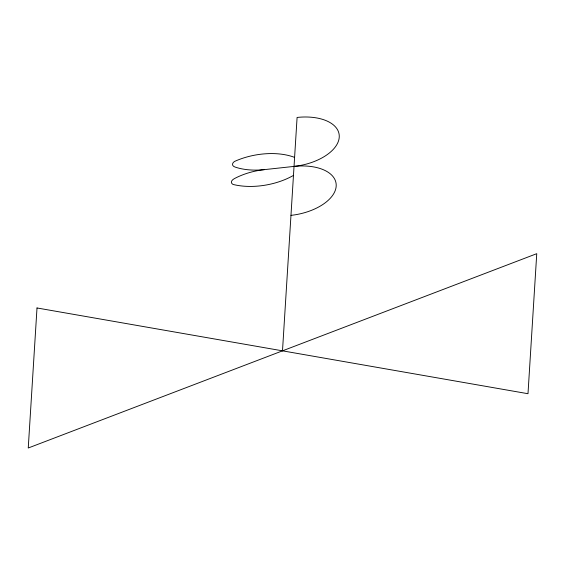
<?xml version="1.0" encoding="UTF-8"?>
<svg xmlns="http://www.w3.org/2000/svg" width="565" height="565" viewBox="0 0 565 565"><rect width="100%" height="100%" fill="white"/><g stroke="black" fill="none" stroke-linecap="round" stroke-linejoin="round"><path stroke-width="0.85" d="M282.5 350.837L297.091 117.442A44.218 24.02 -10.4 0 1 339.24 137.182A44.218 24.02 -10.4 0 1 294.033 166.407L264.526 169.613A48.731 26.47 -10.4 0 0 234.164 178.745A6.978 3.793 -10.4 0 0 232.957 184.416A51.337 27.883 -10.4 0 0 293.468 175.404M294.033 166.407A44.218 24.02 -10.4 0 1 336.182 186.139A44.218 24.02 -10.4 0 1 290.968 215.364M294.598 157.402A51.337 27.883 -10.4 0 0 234.39 161.505A6.978 3.793 -10.4 0 0 234.906 166.993A48.731 26.47 -10.4 0 0 264.526 169.613M37.008 307.967L28.25 448.003L536.75 253.678L527.993 393.713L37.008 307.967"/></g></svg>
